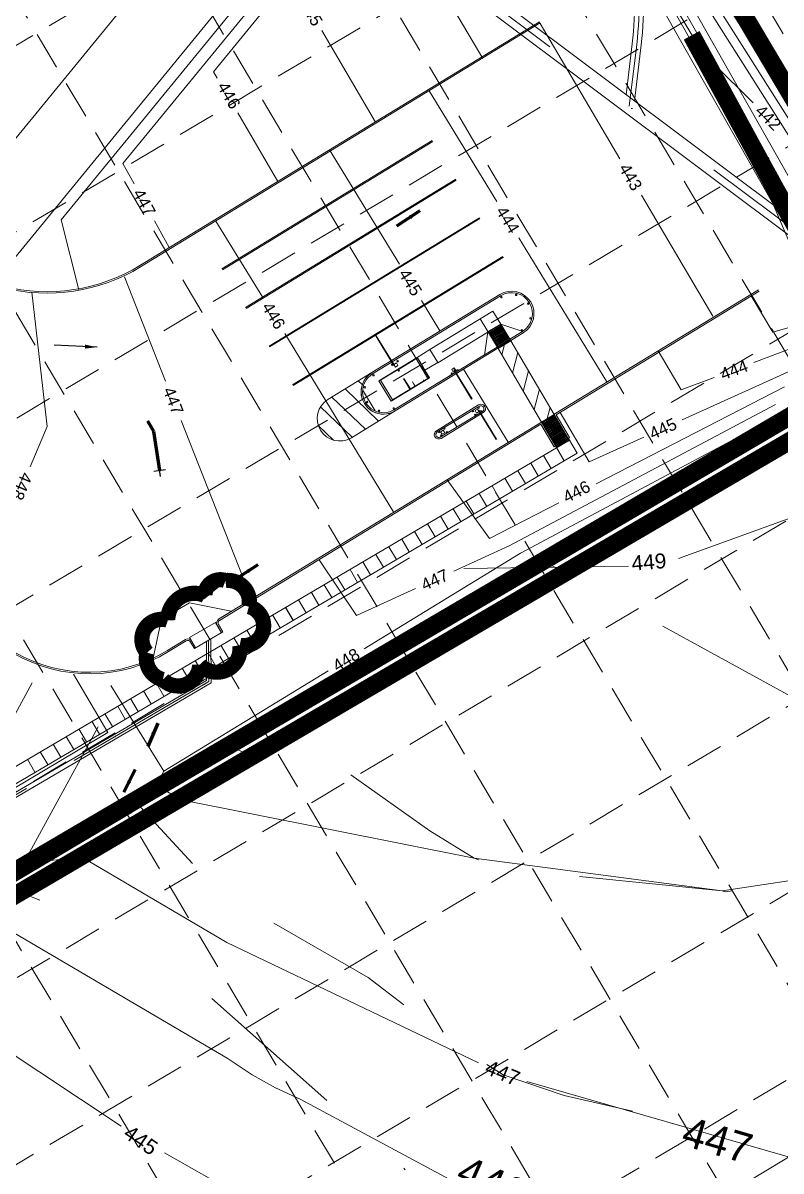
# Model space of a CAD drawing. Header units: inches. Extents: x 2527773 to 2531821, y 6906669 to 6910268.
# Drawn here: x 2530539.3 to 2530792.3, y 6908719 to 6909102.3 of the extents above; entities that cross this region are included whole.
import ezdxf
from ezdxf.enums import TextEntityAlignment as Align

# ---------------------------------------------------------------- set-up
doc = ezdxf.new("R2010")
doc.units = ezdxf.units.IN
doc.header["$MEASUREMENT"] = 0
for name, pattern in [('DASHED', [0.2286, 0.1524, -0.0762]), ('DGN Style 2', [85.538802, 51.323281, -34.215521]), ('DGN Style 4', [136.947622, 68.431042, -34.215521, 0.085539, -34.215521]), ('DOT', [0.0762, 0, -0.0762]), ('HIDDEN', [0.009525, 0.00635, -0.003175])]:
    doc.linetypes.add(name, pattern=pattern)
for name, color, linetype, lineweight in [('A-Temp', 251, 'Continuous', 0), ('C_CURB_MONOLITHIC', 251, 'Continuous', 0), ('CE-GRAD-SPOT', 32, 'Continuous', 30), ('CE-GRADE-25128 - CE-GRAD-CONT-MAJR-LABL-STD1', 1, 'Continuous', 30), ('CE-GRADE-25128 - CE-GRAD-CONT-MAJR-LINE', 1, 'Continuous', 80), ('CE-GRADE-25128 - CE-GRAD-CONT-MINR-LABL-STD1', 40, 'Continuous', 30), ('CE-GRADE-25128 - CE-GRAD-CONT-MINR-LINE', 40, 'Continuous', 53), ('CE-GRADE-25128 - CE-GRAD-FLOW', 40, 'Continuous', 30), ('CE-PUTIL-25128 - CE-UTIL-STRM-INLT', 251, 'Continuous', 13), ('CE-PUTIL-25128 - CE-UTIL-STRM-RCP-CL3-48IN', 251, 'DGN Style 4', 13), ('CE-PUTIL-25128 - CE-UTIL-STRM-WALL', 251, 'Continuous', 13), ('CE-SITE-25128 - a-paving', 251, 'Continuous', 0), ('CE-SITE-25128 - a-sidewalks', 251, 'Continuous', 0), ('CE-SITE-25128 - a-stripes', 251, 'Continuous', 0), ('CE-SITE-25128 - C-SIDEWALK-CJ', 251, 'Continuous', 0), ('CE-SITE-25128 - C_CURB_MONOLITHIC', 251, 'Continuous', 0), ('CE-SITE-25128 - Walls', 251, 'Continuous', 0), ('DOT-LINE', 251, 'DOT', 0), ('EC-SILTFENCE', 6, 'Continuous', 106), ('Level 13', 7, 'Continuous', 0), ('Level 55', 7, 'Continuous', 0), ('SV-topo-25128(old) - SV-TOPO-CONT-MINR-LINE', 253, 'DGN Style 2', 0), ('SV-topo-25128(old) - SV-TOPO-CONT-MINR-TXT1', 253, 'DGN Style 2', 0), ('Walls', 251, 'Continuous', 0)]:
    doc.layers.add(name, color=color, linetype=linetype, lineweight=lineweight)
for name, color, linetype in [('GRID', 254, 'HIDDEN'), ('LEGEND', 7, 'Continuous'), ('LIMITS OF DISTURBANCE', 1, 'HIDDEN')]:
    doc.layers.add(name, color=color, linetype=linetype)
doc.layers.add('SF-SHTS-CLIP-BDRY', color=253, linetype='DGN Style 2', lineweight=13, plot=False)
doc.styles.add('SC Dimension Text', font='Font 001.shx', dxfattribs={"height": 0.01})
doc.styles.add('SPOT', font='', dxfattribs={"height": 4})
doc.styles.get("Standard").update_dxf_attribs({"font": 'ARIAL.TTF'})
doc.styles.add('Style-Halff Sans', font='')
doc.styles.get('SPOT').set_extended_font_data('Halff Sans')
doc.styles.get('Style-Halff Sans').set_extended_font_data('Halff Sans')
doc.dimstyles.new('FLOW', dxfattribs={"dimscale": 1200, "dimtxt": 4, "dimasz": 4, "dimexe": 2, "dimexo": 2, "dimgap": 2, "dimtad": 1, "dimdec": 4, "dimzin": 11, "dimdsep": 46, "dimtxsty": 'Style-Halff Sans', "dimcen": 0.09, "dimse1": 1, "dimse2": 1, "dimclrd": 256, "dimadec": 4, "dimazin": 3, "dimtfac": 1, "dimtdec": 4, "dimtofl": 0, "dimtmove": 0, "dimatfit": 3, "dimfxl": 0, "dimfrac": 2, "dimtzin": 11, "dimlwd": -1, "dimarcsym": 0})
doc.dimstyles.new('SPOT', dxfattribs={"dimscale": 1200, "dimtxt": 4, "dimasz": 4, "dimexe": 2, "dimexo": 2, "dimgap": 2, "dimtad": 1, "dimdec": 4, "dimzin": 11, "dimdsep": 46, "dimtxsty": 'SPOT', "dimblk": 'FD-CTRL-TICK_1.0', "dimcen": 0.09, "dimse1": 1, "dimse2": 1, "dimclrd": 256, "dimadec": 4, "dimazin": 3, "dimtfac": 1, "dimtdec": 4, "dimtofl": 0, "dimtmove": 0, "dimatfit": 3, "dimldrblk": 'FD-CTRL-TICK_1.0', "dimfxl": 0, "dimfrac": 2, "dimtzin": 11, "dimlwd": -1, "dimarcsym": 0})
doc.dimstyles.get("Standard").update_dxf_attribs({"dimtxt": 0.18, "dimasz": 0.18, "dimexe": 0.18, "dimexo": 0.0625, "dimgap": 0.09, "dimtad": 0, "dimtih": 1, "dimtoh": 1, "dimdec": 4, "dimzin": 0, "dimdsep": 46, "dimtxsty": 'SC Dimension Text', "dimcen": 0.09, "dimadec": 0, "dimazin": 0, "dimtfac": 1, "dimtdec": 4, "dimtofl": 0, "dimtmove": 0, "dimatfit": 3, "dimfxl": 0, "dimtolj": 1, "dimtzin": 0, "dimarcsym": 0})

# ---------------------------------------------------------------- blocks, each defined once
blk = doc.blocks.new('ANR')
for p, q in [((0, 0), (0.9, 0)), ((0.9, 0), (0.9, -0.6)), ((0.9, -0.6), (0, -0.6))]:
    blk.add_line(p, q)
blk.add_circle((0.6, -0.3), 0.0991)
blk = doc.blocks.new('FD-CTRL-TICK_1.0')
for p, q in [((0.5, 0), (-0.5, 0)), ((0, -0.5), (0, 0.5))]:
    blk.add_line(p, q)
blk.add_point((0, 0))
at = {"layer": 'Level 55'}
blk.add_line((0, 0), (-1, 0), dxfattribs=at)

msp = doc.modelspace()

# ---------------------------------------------------------------- hatches: boundary and pattern name
at = {"layer": 'CE-SITE-25128 - a-stripes', "lineweight": 0, "ltscale": 0.273403}
h = msp.add_hatch(dxfattribs=at)
h.set_pattern_fill('ANSI31', color=256, style=0)
h.set_pattern_definition([(75.381, (1665.1435, 769.665), (-4.8381276396, 1.2619512445), [])])
h.paths.add_polyline_path([(2530702.13, 6908996.22), (2530697.87, 6908993.61), (2530712.32, 6908969.03), (2530716.58, 6908971.64)], flags=16)
at = {"layer": 'CE-SITE-25128 - a-stripes', "lineweight": 0}
h = msp.add_hatch(dxfattribs=at)
h.set_pattern_fill('ACET-2D-ANSI31', color=256, style=0)
h.set_pattern_definition([(316.23209797, (-194.407, -753.185), (3.4586936207, 3.61073932), [])])
edge = h.paths.add_edge_path()
edge.add_line((2530641.07, 6908976.63), (2530655.72, 6908985.57))
edge.add_arc((2530659.62, 6908979.17), 7.5, 121.3997, 301.3997)
edge.add_line((2530663.53, 6908972.77), (2530648.88, 6908963.83))
edge.add_arc((2530644.97, 6908970.23), 7.5, 121.3997, 301.3997, ccw=False)

# ---------------------------------------------------------------- linework, layer by layer
at = {"color": 35, "lineweight": 0}
for p, q in [((2530803.91, 6909016.65), (2530547.65, 6909469.3)), ((2530611.83, 6909362.03), (2530807.84, 6909015.8)), ((2530780.45, 6909098.67), (2530613.57, 6909363.02)), ((2530811.77, 6909014.95), (2530676, 6909254.76)), ((2530677.75, 6909255.75), (2530831.62, 6909012.01)), ((2530740.18, 6909147.49), (2530815.7, 6909014.1)), ((2530827.65, 6909012.68), (2530741.92, 6909148.48)), ((2530753.08, 6909149.3), (2530784.74, 6909095.41)), ((2530784.74, 6909095.41), (2530780.45, 6909098.67)), ((2530758.04, 6908923.49), (2530798.32, 6908938.09)), ((2530686.47, 6908920.2), (2530741.36, 6908920.95)), ((2530508.47, 6908820), (2530542.32, 6908882.01)), ((2530568.57, 6908881.14), (2530586.31, 6908852.52)), ((2530564.32, 6908867.26), (2530539.56, 6908821.91)), ((2530586.31, 6908852.52), (2530583.02, 6908846.48)), ((2530583.02, 6908846.48), (2530585.62, 6908846.72)), ((2530585.62, 6908846.72), (2530592.03, 6908842.95)), ((2530592.03, 6908842.95), (2530689.92, 6908823.43)), ((2530539.56, 6908821.91), (2530559.16, 6908823.68)), ((2530559.16, 6908823.68), (2530607.31, 6908795.35)), ((2530689.92, 6908823.43), (2530772.7, 6908812.56)), ((2530772.7, 6908812.56), (2530810.59, 6908818.24)), ((2530607.38, 6908756.7), (2530532.69, 6908800.64)), ((2530691.29, 6908755.13), (2530607.31, 6908795.35)), ((2530572.05, 6908733.95), (2530507.77, 6908776.69)), ((2530615.71, 6908751.15), (2530607.38, 6908756.7)), ((2530623.52, 6908746.75), (2530615.71, 6908751.15)), ((2530800.19, 6908722.23), (2530707.49, 6908748.88)), ((2530631.97, 6908742.89), (2530623.52, 6908746.75)), ((2530631.97, 6908742.89), (2530718.8, 6908696.39)), ((2530645.91, 6908691.55), (2530586.47, 6908725.1))]:
    msp.add_line(p, q, dxfattribs=at)
at = {"layer": 'A-Temp', "lineweight": 0, "ltscale": 0.273403, "flags": 128}
msp.add_lwpolyline([(2530670.84, 6908990.66), (2530673.44, 6908986.39), (2530677.71, 6908988.99), (2530675.11, 6908993.26), (2530670.84, 6908990.66)], dxfattribs=at)
at = {"layer": 'C_CURB_MONOLITHIC', "lineweight": 0, "ltscale": 0.273403}
msp.add_circle((2530656.26, 6908984.69), 0.25, dxfattribs=at)
at = {"layer": 'CE-GRADE-25128 - CE-GRAD-CONT-MAJR-LINE', "color": 35, "linetype": 'Continuous', "lineweight": 0}
for p, q in [((2530629.37, 6909176.79), (2530507.43, 6909027.87)), ((2530641.57, 6909059.97), (2530664.92, 6909021.73)), ((2530672.26, 6909009.7), (2530678.46, 6908999.53)), ((2530686.27, 6908986.73), (2530701.19, 6908962.3)), ((2530652.65, 6908979.77), (2530656.8, 6908972.77))]:
    msp.add_line(p, q, dxfattribs=at)
at = {"layer": 'CE-GRADE-25128 - CE-GRAD-CONT-MAJR-LINE', "color": 35, "linetype": 'Continuous', "lineweight": 0, "flags": 128}
for points in [[(2530639.04, 6909099.76), (2530656.97, 6909069.17)], [(2530759.32, 6908969.78), (2530796.75, 6908986.72)], [(2530718.57, 6908972.29), (2530728.3, 6908955.74), (2530746.49, 6908963.97)]]:
    msp.add_lwpolyline(points, dxfattribs=at)
at = {"layer": 'CE-GRADE-25128 - CE-GRAD-CONT-MINR-LINE', "color": 35, "linetype": 'Continuous', "lineweight": 0}
for p, q in [((2530673.71, 6909191.48), (2530529.46, 6909015.31)), ((2530678.34, 6909190.82), (2530552.04, 6909036.58)), ((2530682.98, 6909190.16), (2530572.61, 6909055.39)), ((2530687.61, 6909189.51), (2530602.88, 6909086.03)), ((2530711.86, 6909102.14), (2530738.52, 6909056.96)), ((2530674.82, 6909079.67), (2530697.4, 6909042.68)), ((2530624.35, 6909049.43), (2530610.97, 6909072.25)), ((2530745.68, 6909044.82), (2530769.54, 6909004.4)), ((2530603.67, 6909036.17), (2530619.28, 6909010.61)), ((2530704.81, 6909030.54), (2530734.14, 6908982.49)), ((2530573.16, 6909017.57), (2530586.88, 6908982.75)), ((2530626.62, 6908998.58), (2530663.06, 6908938.88)), ((2530592.04, 6908969.63), (2530615.62, 6908909.75)), ((2530519.8, 6908825.91), (2530539.56, 6908821.91))]:
    msp.add_line(p, q, dxfattribs=at)
at = {"layer": 'CE-GRADE-25128 - CE-GRAD-CONT-MINR-LINE', "color": 35, "linetype": 'Continuous', "lineweight": 0, "flags": 128}
for points in [[(2530679.54, 6909112.9), (2530692.81, 6909090.49)], [(2530604.1, 6909083.83), (2530602.88, 6909086.03)], [(2530783.06, 6909075.65), (2530769.62, 6909088.87), (2530799.99, 6909017.49)], [(2530576.37, 6909048.58), (2530572.61, 6909055.39)], [(2530557.95, 6909013.24), (2530552.04, 6909036.58)], [(2530588.08, 6909027.35), (2530583.17, 6909036.24)], [(2530541.66, 6908954.09), (2530547.36, 6908967.58), (2530542.18, 6909012.43)], [(2530782.37, 6909011.24), (2530789.55, 6908999.06), (2530805.08, 6909003.55)], [(2530783.28, 6908988.98), (2530800.61, 6908995.5)], [(2530751.3, 6908992.82), (2530759.02, 6908979.83), (2530769.97, 6908983.96)], [(2530730.63, 6908948.49), (2530793.46, 6908980.77)], [(2530683.09, 6908919.32), (2530701.58, 6908927.76), (2530790.49, 6908974.97)], [(2530653.13, 6908893.36), (2530705.29, 6908925.25), (2530787.78, 6908969.29)], [(2530707.88, 6908920.49), (2530785.3, 6908963.72)], [(2530680.91, 6908949.75), (2530694.95, 6908930.16), (2530718.1, 6908942.05)], [(2530638.08, 6908923.12), (2530650.62, 6908904.51)], [(2530650.62, 6908904.51), (2530670.27, 6908913.47)], [(2530608.78, 6908905.97), (2530594.85, 6908908.75), (2530585.51, 6908903.27), (2530582.67, 6908890.29)], [(2530556.09, 6908884.9), (2530567.54, 6908865.38)], [(2530586.31, 6908852.52), (2530641.11, 6908886.02)], [(2530497.8, 6908835.07), (2530514.65, 6908833.97), (2530567.54, 6908865.38)]]:
    msp.add_lwpolyline(points, dxfattribs=at)
at = {"layer": 'CE-PUTIL-25128 - CE-UTIL-STRM-INLT', "color": 5}
for p, q in [((2530594.88, 6908897.14), (2530603.5, 6908902.19)), ((2530603.5, 6908902.19), (2530605.53, 6908898.74)), ((2530605.53, 6908898.74), (2530596.9, 6908893.69)), ((2530596.9, 6908893.69), (2530594.88, 6908897.14))]:
    msp.add_line(p, q, dxfattribs=at)
at = {"layer": 'CE-PUTIL-25128 - CE-UTIL-STRM-RCP-CL3-48IN', "color": 5, "lineweight": 0, "flags": 128}
for points in [[(2530918.43, 6908915.77), (2530890.12, 6908963.09), (2530239.22, 6909451.42, 0.302205), (2530018.05, 6909463.97), (2528753.12, 6908722.39, 0.415961), (2528717.73, 6908585.03), (2528785.5, 6908471), (2528781.08, 6908463.12)], [(2530741.64, 6909074.48), (2530744.14, 6909095.16, 0.166388), (2530730.68, 6909158.5), (2530719.69, 6909176.88)]]:
    msp.add_lwpolyline(points, format="xyb", dxfattribs=at)
for points in [[(2529536.11, 6908257.98), (2530601.3, 6908882.4), (2530601.21, 6908896.21)], [(2529561.41, 6908214.83), (2529536.11, 6908257.98), (2530601.3, 6908882.4)]]:
    msp.add_lwpolyline(points, dxfattribs=at)
at = {"layer": 'CE-PUTIL-25128 - CE-UTIL-STRM-WALL', "color": 5, "lineweight": 0}
for p, q in [((2530892.01, 6908964.79), (2530697.76, 6909110.53)), ((2530888.23, 6908961.38), (2530694.71, 6909106.57)), ((2530600.55, 6908882.83), (2530600.47, 6908895.78)), ((2530602.06, 6908881.97), (2530601.96, 6908896.65)), ((2530461, 6908801.02), (2530600.55, 6908882.83)), ((2530461.76, 6908799.73), (2530602.06, 6908881.97))]:
    msp.add_line(p, q, dxfattribs=at)
at = {"layer": 'CE-PUTIL-25128 - CE-UTIL-STRM-WALL', "color": 5, "lineweight": 0, "flags": 128}
for points in [[(2530740.59, 6909078.29), (2530742.65, 6909095.34, 0.166388), (2530729.4, 6909157.73), (2530723.9, 6909166.92)], [(2530743.36, 6909076.2), (2530745.63, 6909094.98, 0.166388), (2530731.97, 6909159.27), (2530726.46, 6909168.48)]]:
    msp.add_lwpolyline(points, format="xyb", dxfattribs=at)
at = {"layer": 'CE-SITE-25128 - a-paving', "linetype": 'DGN Style 2', "lineweight": 0}
msp.add_line((2530732.99, 6909184.84), (2530829.92, 6909022.82), dxfattribs=at)
at = {"layer": 'CE-SITE-25128 - a-paving', "lineweight": 0, "ltscale": 0.273403}
for p, q in [((2530784.75, 6909013.2), (2530716.57, 6908971.66)), ((2530785.01, 6909012.77), (2530717.25, 6908971.49)), ((2530716.58, 6908971.64), (2530721.31, 6908963.62)), ((2530717.27, 6908971.47), (2530721.74, 6908963.87)), ((2530712.31, 6908969.05), (2530604.57, 6908903.23)), ((2530712.13, 6908968.36), (2530604.83, 6908902.8)), ((2530712.14, 6908968.34), (2530716.57, 6908960.83)), ((2530712.32, 6908969.03), (2530717, 6908961.08)), ((2530721.74, 6908963.87), (2530721.31, 6908963.62)), ((2530716.57, 6908960.83), (2530717, 6908961.08)), ((2530604.08, 6908901.2), (2530605.52, 6908898.74)), ((2530604.51, 6908901.46), (2530605.96, 6908899)), ((2530593.51, 6908896.48), (2530587.54, 6908892.84)), ((2530593.77, 6908896.05), (2530587.8, 6908892.41)), ((2530595.2, 6908895.59), (2530596.47, 6908893.43)), ((2530595.63, 6908895.84), (2530596.9, 6908893.69))]:
    msp.add_line(p, q, dxfattribs=at)
at = {"layer": 'CE-SITE-25128 - a-paving', "color": 5, "lineweight": 0, "ltscale": 0.273403}
msp.add_line((2530596.47, 6908893.43), (2530605.96, 6908899), dxfattribs=at)
at = {"layer": 'CE-SITE-25128 - a-paving', "lineweight": 0, "ltscale": 0.273403}
for centre, radius, start, end in [((2530547.24, 6909072.09), 60, 210.3803, 301.3997), ((2530547.24, 6909072.09), 59.5, 210.3803, 301.3997), ((2530605.37, 6908901.96), 1.5, 120.3805, 210.3805), ((2530605.37, 6908901.96), 1, 120.3805, 210.3805), ((2530594.24, 6908895.04), 1.61, 29.8313, 116.5274), ((2530594.23, 6908895.04), 1.11, 29.6001, 114.69), ((2530561.49, 6908935.52), 50.5, 239.6845, 301.3982), ((2530561.49, 6908935.52), 50, 239.6845, 301.3982)]:
    msp.add_arc(centre, radius, start, end, dxfattribs=at)
at = {"layer": 'CE-SITE-25128 - a-sidewalks', "lineweight": 0, "ltscale": 0.273403}
for p, q in [((2530675.11, 6908993.26), (2530696.11, 6909006.08)), ((2530698.75, 6909001.76), (2530696.11, 6909006.08)), ((2530677.78, 6908988.89), (2530698.78, 6909001.71)), ((2530691.84, 6909003.48), (2530697.87, 6908993.61)), ((2530698.75, 6909001.76), (2530694.48, 6908999.16)), ((2530698.75, 6909001.76), (2530702.13, 6908996.22)), ((2530698.75, 6909001.76), (2530706.14, 6908999.25)), ((2530694.48, 6908999.16), (2530693.34, 6908991.43)), ((2530721.69, 6908962.97), (2530515.03, 6908841.31)), ((2530717.39, 6908960.42), (2530721.66, 6908963.02)), ((2530721.32, 6908963.6), (2530724.22, 6908958.66)), ((2530716.99, 6908961.1), (2530719.92, 6908956.13)), ((2530724.22, 6908958.66), (2530513.25, 6908834.47)), ((2530708.77, 6908955.36), (2530711.29, 6908951.07)), ((2530713.07, 6908957.9), (2530715.61, 6908953.59)), ((2530704.46, 6908952.82), (2530706.99, 6908948.53)), ((2530695.84, 6908947.74), (2530698.37, 6908943.45)), ((2530700.15, 6908950.28), (2530702.68, 6908945.99)), ((2530691.54, 6908945.21), (2530694.06, 6908940.92)), ((2530682.92, 6908940.13), (2530685.45, 6908935.84)), ((2530687.23, 6908942.67), (2530689.76, 6908938.38)), ((2530678.61, 6908937.59), (2530681.14, 6908933.3)), ((2530670, 6908932.51), (2530672.52, 6908928.23)), ((2530674.3, 6908935.05), (2530676.83, 6908930.76)), ((2530665.69, 6908929.98), (2530668.21, 6908925.69)), ((2530657.07, 6908924.9), (2530659.6, 6908920.62)), ((2530661.38, 6908927.44), (2530663.9, 6908923.15)), ((2530652.76, 6908922.36), (2530655.29, 6908918.08)), ((2530644.15, 6908917.29), (2530646.67, 6908913.01)), ((2530648.46, 6908919.82), (2530650.98, 6908915.54)), ((2530639.84, 6908914.75), (2530642.36, 6908910.47)), ((2530631.23, 6908909.67), (2530633.74, 6908905.4)), ((2530635.53, 6908912.21), (2530638.05, 6908907.94)), ((2530626.87, 6908907.22), (2530629.41, 6908902.91)), ((2530626.92, 6908907.13), (2530629.46, 6908902.83)), ((2530618.26, 6908902.15), (2530620.79, 6908897.84)), ((2530618.3, 6908902.06), (2530620.84, 6908897.75)), ((2530622.56, 6908904.68), (2530625.1, 6908900.38)), ((2530622.61, 6908904.59), (2530625.15, 6908900.29)), ((2530613.95, 6908899.6), (2530616.49, 6908895.3)), ((2530605.33, 6908894.53), (2530607.87, 6908890.22)), ((2530609.64, 6908897.07), (2530612.18, 6908892.76)), ((2530601.03, 6908891.99), (2530603.56, 6908887.68)), ((2530592.41, 6908886.91), (2530594.95, 6908882.61)), ((2530596.72, 6908889.45), (2530599.26, 6908885.14)), ((2530588.1, 6908884.37), (2530590.64, 6908880.07)), ((2530579.49, 6908879.3), (2530582.03, 6908874.99)), ((2530583.79, 6908881.84), (2530586.33, 6908877.53)), ((2530575.18, 6908876.76), (2530577.72, 6908872.45)), ((2530566.56, 6908871.68), (2530569.1, 6908867.38)), ((2530570.87, 6908874.22), (2530573.41, 6908869.91)), ((2530562.25, 6908869.15), (2530564.79, 6908864.84)), ((2530553.64, 6908864.07), (2530556.18, 6908859.76)), ((2530557.95, 6908866.61), (2530560.48, 6908862.3)), ((2530549.33, 6908861.53), (2530551.87, 6908857.22)), ((2530540.71, 6908856.46), (2530543.25, 6908852.15)), ((2530545.02, 6908859), (2530547.56, 6908854.69))]:
    msp.add_line(p, q, dxfattribs=at)
at = {"layer": 'CE-SITE-25128 - a-stripes', "lineweight": 0, "ltscale": 0.273403}
for p, q in [((2530697.87, 6908993.61), (2530712.32, 6908969.03)), ((2530716.58, 6908971.64), (2530702.13, 6908996.22))]:
    msp.add_line(p, q, dxfattribs=at)
at = {"layer": 'CE-SITE-25128 - a-stripes', "lineweight": 0, "ltscale": 0.273403, "flags": 128}
msp.add_lwpolyline([(2530641.07, 6908976.63), (2530655.72, 6908985.57, 1), (2530663.53, 6908972.77), (2530648.88, 6908963.83, -1), (2530641.07, 6908976.63)], format="xyb", dxfattribs=at)
at = {"layer": 'CE-SITE-25128 - C-SIDEWALK-CJ', "lineweight": 0, "ltscale": 0.273403}
for p, q in [((2530694.57, 6908999.02), (2530698.83, 6909001.62)), ((2530694.75, 6908998.74), (2530699.01, 6909001.34)), ((2530694.92, 6908998.45), (2530699.18, 6909001.05)), ((2530695.1, 6908998.17), (2530699.35, 6909000.77)), ((2530695.27, 6908997.88), (2530699.53, 6909000.48)), ((2530695.44, 6908997.6), (2530699.7, 6909000.2)), ((2530695.62, 6908997.32), (2530699.88, 6908999.91)), ((2530695.79, 6908997.03), (2530700.05, 6908999.63)), ((2530695.96, 6908996.75), (2530700.22, 6908999.35)), ((2530696.14, 6908996.46), (2530700.4, 6908999.06)), ((2530696.31, 6908996.18), (2530700.57, 6908998.78)), ((2530696.48, 6908995.89), (2530700.74, 6908998.49)), ((2530696.66, 6908995.61), (2530700.92, 6908998.21)), ((2530696.83, 6908995.32), (2530701.09, 6908997.92)), ((2530697.01, 6908995.04), (2530701.27, 6908997.64)), ((2530697.18, 6908994.75), (2530701.44, 6908997.35)), ((2530697.35, 6908994.47), (2530701.61, 6908997.07)), ((2530697.53, 6908994.19), (2530701.79, 6908996.79)), ((2530697.7, 6908993.9), (2530701.96, 6908996.5)), ((2530697.87, 6908993.62), (2530702.13, 6908996.22)), ((2530712.32, 6908969.03), (2530716.58, 6908971.64)), ((2530712.49, 6908968.75), (2530716.75, 6908971.35)), ((2530712.65, 6908968.46), (2530716.92, 6908971.06)), ((2530712.82, 6908968.17), (2530717.09, 6908970.78)), ((2530712.99, 6908967.89), (2530717.26, 6908970.49)), ((2530713.16, 6908967.6), (2530717.43, 6908970.2)), ((2530713.33, 6908967.31), (2530717.6, 6908969.92)), ((2530713.5, 6908967.02), (2530717.77, 6908969.63)), ((2530713.67, 6908966.74), (2530717.94, 6908969.34)), ((2530713.84, 6908966.45), (2530718.11, 6908969.05)), ((2530714.01, 6908966.16), (2530718.28, 6908968.77)), ((2530714.18, 6908965.87), (2530718.45, 6908968.48)), ((2530714.35, 6908965.59), (2530718.62, 6908968.19)), ((2530714.52, 6908965.3), (2530718.78, 6908967.91)), ((2530714.69, 6908965.01), (2530718.95, 6908967.62)), ((2530714.85, 6908964.73), (2530719.12, 6908967.33)), ((2530715.02, 6908964.44), (2530719.29, 6908967.04)), ((2530715.19, 6908964.15), (2530719.46, 6908966.76)), ((2530715.36, 6908963.86), (2530719.63, 6908966.47)), ((2530715.53, 6908963.58), (2530719.8, 6908966.18)), ((2530715.7, 6908963.29), (2530719.97, 6908965.89)), ((2530715.87, 6908963), (2530720.14, 6908965.61)), ((2530716.04, 6908962.72), (2530720.31, 6908965.32)), ((2530716.21, 6908962.43), (2530720.48, 6908965.03)), ((2530716.38, 6908962.14), (2530720.65, 6908964.75)), ((2530716.55, 6908961.85), (2530720.82, 6908964.46)), ((2530716.72, 6908961.57), (2530720.98, 6908964.17)), ((2530716.89, 6908961.28), (2530721.15, 6908963.88)), ((2530717.05, 6908960.99), (2530721.32, 6908963.6)), ((2530717.22, 6908960.7), (2530721.48, 6908963.3)), ((2530717.39, 6908960.42), (2530721.66, 6908963.02))]:
    msp.add_line(p, q, dxfattribs=at)
at = {"layer": 'CE-SITE-25128 - C_CURB_MONOLITHIC', "lineweight": 0, "ltscale": 0.273403}
for p, q in [((2530711.64, 6909102.73), (2530577.34, 6909020.77)), ((2530711.9, 6909102.31), (2530578.5, 6909020.88)), ((2530605.69, 6909020.19), (2530675.87, 6909063.02)), ((2530605.87, 6909019.9), (2530676.04, 6909062.74)), ((2530613.56, 6909007.31), (2530683.73, 6909050.14)), ((2530613.73, 6909007.02), (2530683.91, 6909049.86)), ((2530621.42, 6908994.42), (2530691.6, 6909037.26)), ((2530621.59, 6908994.14), (2530691.77, 6909036.98)), ((2530629.28, 6908981.54), (2530699.46, 6909024.38)), ((2530629.45, 6908981.26), (2530699.63, 6909024.09)), ((2530655.72, 6908985.57), (2530698.44, 6909011.65)), ((2530655.98, 6908985.15), (2530698.7, 6909011.23)), ((2530706, 6908999.28), (2530701.82, 6908996.73)), ((2530706.26, 6908998.85), (2530702.08, 6908996.3)), ((2530697.55, 6908994.12), (2530677.5, 6908981.88)), ((2530697.81, 6908993.7), (2530677.76, 6908981.46)), ((2530684.44, 6908986.12), (2530663.27, 6908973.2)), ((2530684.7, 6908985.69), (2530663.53, 6908972.77))]:
    msp.add_line(p, q, dxfattribs=at)
at = {"layer": 'CE-SITE-25128 - C_CURB_MONOLITHIC', "lineweight": 0, "ltscale": 0.273403, "flags": 128}
for points in [[(2530662.99, 6908988.06), (2530663.13, 6908988.15), (2530657.18, 6908997.89), (2530657.04, 6908997.8)], [(2530663.56, 6908987.43), (2530664.42, 6908987.95), (2530663.9, 6908988.81), (2530663.04, 6908988.29)], [(2530683.24, 6908987.14), (2530682.38, 6908986.62), (2530682.9, 6908985.77), (2530683.76, 6908986.29)], [(2530683.21, 6908986.54), (2530683.07, 6908986.45), (2530689.02, 6908976.71), (2530689.16, 6908976.8)], [(2530691.03, 6908973.39), (2530690.18, 6908972.87), (2530690.7, 6908972.02), (2530691.55, 6908972.54)], [(2530691.43, 6908973.05), (2530691.29, 6908972.97), (2530697.24, 6908963.22), (2530697.38, 6908963.31)], [(2530678.66, 6908965.84), (2530679.51, 6908966.36), (2530680.03, 6908965.51), (2530679.18, 6908964.99)]]:
    msp.add_lwpolyline(points, close=True, dxfattribs=at)
for points in [[(2530678.84, 6908963.61), (2530692.93, 6908972.21, 1), (2530691.36, 6908974.77), (2530677.28, 6908966.17, 1), (2530678.84, 6908963.61)], [(2530678.58, 6908964.04), (2530692.67, 6908972.63, 1), (2530691.62, 6908974.34), (2530677.54, 6908965.75, 1), (2530678.58, 6908964.04)]]:
    msp.add_lwpolyline(points, format="xyb", dxfattribs=at)
at = {"layer": 'CE-SITE-25128 - C_CURB_MONOLITHIC', "lineweight": 0, "ltscale": 0.273403}
for centre in [(2530698.98, 6909010.76), (2530703.9, 6909011.53), (2530707.92, 6909008.6), (2530708.69, 6909003.68), (2530705.76, 6908999.67), (2530662.49, 6908988.24), (2530664.33, 6908989.37), (2530684.31, 6908986.33), (2530682.47, 6908985.21), (2530653.33, 6908980.66), (2530654.1, 6908975.75), (2530658.12, 6908972.82), (2530663.03, 6908973.59), (2530689.48, 6908972.74), (2530690.26, 6908971.46), (2530691.33, 6908973.87), (2530692.11, 6908972.59), (2530679.95, 6908966.92), (2530678.1, 6908965.79), (2530678.88, 6908964.51), (2530680.73, 6908965.64)]:
    msp.add_circle(centre, 0.25, dxfattribs=at)
for centre, radius, start, end in [((2530702.35, 6909005.25), 7.5, 301.3997, 121.3997), ((2530702.35, 6909005.25), 7, 301.3997, 121.3997), ((2530659.62, 6908979.17), 7.5, 121.3997, 301.3997), ((2530659.62, 6908979.17), 7, 121.3997, 301.3997)]:
    msp.add_arc(centre, radius, start, end, dxfattribs=at)
at = {"layer": 'CE-SITE-25128 - Walls', "lineweight": 0, "ltscale": 0.273403}
for p, q in [((2530664.6, 6908986.65), (2530670.93, 6908990.51)), ((2530670.67, 6908990.45), (2530669.18, 6908989.54)), ((2530670.78, 6908990.43), (2530670.57, 6908990.3)), ((2530670.57, 6908990.3), (2530670.66, 6908990.15)), ((2530670.63, 6908990.53), (2530670.84, 6908990.66)), ((2530670.71, 6908990.38), (2530670.63, 6908990.53)), ((2530670.66, 6908990.15), (2530670.8, 6908990.24)), ((2530670.71, 6908990.38), (2530670.93, 6908990.51)), ((2530670.93, 6908990.51), (2530670.71, 6908990.38)), ((2530670.71, 6908990.38), (2530670.82, 6908990.21)), ((2530670.71, 6908990.38), (2530670.82, 6908990.21)), ((2530670.82, 6908990.21), (2530670.89, 6908990.25)), ((2530670.84, 6908990.66), (2530675.01, 6908983.83)), ((2530670.93, 6908990.51), (2530670.84, 6908990.66)), ((2530670.87, 6908990.28), (2530671.01, 6908990.37)), ((2530670.89, 6908990.25), (2530670.87, 6908990.28)), ((2530670.93, 6908990.51), (2530672.71, 6908987.6)), ((2530664.45, 6908986.56), (2530658.62, 6908983)), ((2530664.58, 6908986.35), (2530664.37, 6908986.71)), ((2530664.77, 6908986.37), (2530664.51, 6908986.79)), ((2530664.51, 6908986.31), (2530664.73, 6908986.44)), ((2530664.6, 6908986.16), (2530664.51, 6908986.31)), ((2530666.76, 6908988.07), (2530664.55, 6908986.72)), ((2530664.6, 6908986.16), (2530664.81, 6908986.29)), ((2530664.81, 6908986.29), (2530664.6, 6908986.16)), ((2530664.6, 6908986.16), (2530664.71, 6908985.99)), ((2530664.6, 6908986.16), (2530664.71, 6908985.99)), ((2530664.67, 6908986.21), (2530664.81, 6908986.29)), ((2530664.71, 6908985.99), (2530664.78, 6908986.03)), ((2530664.81, 6908986.29), (2530664.73, 6908986.44)), ((2530664.76, 6908986.07), (2530664.9, 6908986.15)), ((2530664.78, 6908986.03), (2530664.76, 6908986.07)), ((2530664.81, 6908986.29), (2530664.9, 6908986.15)), ((2530665.91, 6908987.45), (2530665.7, 6908987.32)), ((2530666.71, 6908988.14), (2530666.8, 6908988)), ((2530666.86, 6908988.22), (2530666.94, 6908988.08)), ((2530668.99, 6908989.53), (2530669.08, 6908989.39)), ((2530669.11, 6908989.41), (2530669.22, 6908989.23)), ((2530669.13, 6908989.61), (2530669.22, 6908989.47)), ((2530669.22, 6908989.23), (2530669.29, 6908989.27)), ((2530672.34, 6908987.72), (2530672.41, 6908987.76)), ((2530672.34, 6908987.72), (2530672.36, 6908987.68)), ((2530672.45, 6908987.54), (2530672.34, 6908987.72)), ((2530672.41, 6908987.76), (2530672.43, 6908987.72)), ((2530672.43, 6908987.72), (2530672.58, 6908987.81)), ((2530672.45, 6908987.54), (2530672.66, 6908987.67)), ((2530672.66, 6908987.67), (2530672.45, 6908987.54)), ((2530672.45, 6908987.54), (2530672.54, 6908987.4)), ((2530672.54, 6908987.4), (2530672.75, 6908987.53)), ((2530672.61, 6908987.44), (2530674.87, 6908983.74)), ((2530672.66, 6908987.67), (2530672.75, 6908987.53)), ((2530672.68, 6908987.48), (2530673.5, 6908986.13)), ((2530673.57, 6908986.18), (2530673.43, 6908986.09)), ((2530673.66, 6908986.03), (2530673.52, 6908985.95)), ((2530673.59, 6908985.99), (2530674.85, 6908983.93)), ((2530662.2, 6908976.01), (2530658.04, 6908982.84)), ((2530658.62, 6908983), (2530662.62, 6908976.46)), ((2530661.25, 6908984.61), (2530661.17, 6908984.75)), ((2530661.39, 6908984.7), (2530661.31, 6908984.84)), ((2530675.01, 6908983.83), (2530662.2, 6908976.01)), ((2530666.23, 6908983.5), (2530666.3, 6908983.54)), ((2530666.23, 6908983.5), (2530666.25, 6908983.46)), ((2530666.34, 6908983.32), (2530666.23, 6908983.5)), ((2530666.3, 6908983.54), (2530666.32, 6908983.5)), ((2530666.32, 6908983.5), (2530666.46, 6908983.59)), ((2530666.34, 6908983.32), (2530666.55, 6908983.45)), ((2530666.55, 6908983.45), (2530666.34, 6908983.32)), ((2530666.34, 6908983.32), (2530666.42, 6908983.18)), ((2530666.42, 6908983.18), (2530666.64, 6908983.31)), ((2530666.46, 6908983.59), (2530666.59, 6908983.38)), ((2530666.49, 6908983.22), (2530668.45, 6908980.02)), ((2530666.55, 6908983.45), (2530666.64, 6908983.31)), ((2530666.64, 6908983.31), (2530668.59, 6908980.11)), ((2530674.92, 6908983.97), (2530670.51, 6908981.28)), ((2530673, 6908983.04), (2530673.07, 6908983.08)), ((2530673.11, 6908982.86), (2530673, 6908983.04)), ((2530673.07, 6908982.84), (2530673.16, 6908982.7)), ((2530673.21, 6908982.93), (2530673.3, 6908982.79)), ((2530674.82, 6908983.81), (2530673.26, 6908982.86)), ((2530670.51, 6908981.28), (2530662.62, 6908976.46)), ((2530667.43, 6908981.69), (2530667.57, 6908981.78)), ((2530667.51, 6908981.55), (2530667.66, 6908981.64)), ((2530668.45, 6908980.02), (2530668.53, 6908979.88)), ((2530668.59, 6908980.11), (2530668.68, 6908979.96)), ((2530670.84, 6908981.38), (2530668.63, 6908980.03)), ((2530669.91, 6908980.91), (2530669.69, 6908980.78)), ((2530670.8, 6908981.45), (2530670.88, 6908981.31)), ((2530670.94, 6908981.54), (2530671.02, 6908981.4)), ((2530665.37, 6908977.94), (2530665.28, 6908978.09)), ((2530665.51, 6908978.03), (2530665.42, 6908978.17))]:
    msp.add_line(p, q, dxfattribs=at)
msp.add_circle((2530670.69, 6908990.27), 0.0271, dxfattribs=at)
at = {"layer": 'DOT-LINE', "lineweight": 0, "ltscale": 0.273403}
msp.add_line((2530670.15, 6908981.06), (2530669.2, 6908982.63), dxfattribs=at)
at = {"layer": 'EC-SILTFENCE', "color": 30, "linetype": 'Continuous', "lineweight": 0}
for const_width in [6, 2]:
    msp.add_lwpolyline([(2530762.47, 6909098.18), (2530811.41, 6909008.47), (2530809.29, 6908979.21), (2529549.32, 6908239.86), (2529590.68, 6908166.33), (2528866.97, 6907756.14)], dxfattribs=dict(at, const_width=const_width))
at = {"layer": 'EC-SILTFENCE', "color": 30, "linetype": 'Continuous', "lineweight": 0, "flags": 128}
for points in [[(2530762.52, 6909098.13), (2530811.45, 6909008.42), (2530809.26, 6908979.17), (2530654.43, 6908888.34)], [(2530762.52, 6909098.13), (2530811.45, 6909008.42), (2530809.26, 6908979.17), (2530654.43, 6908888.34)], [(2530607.69, 6908860.92), (2529770.34, 6908369.69)], [(2530607.69, 6908860.92), (2529770.34, 6908369.69)]]:
    msp.add_lwpolyline(points, dxfattribs=at)
at = {"layer": 'GRID', "color": 252, "linetype": 'HIDDEN', "lineweight": 0, "ltscale": 2000}
for p, q in [((2530290.45, 6909944.91), (2531247.56, 6908333.19)), ((2530244.4, 6909917.57), (2531201.52, 6908305.85)), ((2530198.36, 6909890.23), (2531155.47, 6908278.51)), ((2530152.32, 6909862.88), (2531109.43, 6908251.17)), ((2530106.27, 6909835.54), (2531063.39, 6908223.82)), ((2530060.23, 6909808.2), (2531017.34, 6908196.48)), ((2530014.19, 6909780.86), (2530971.3, 6908169.14)), ((2529968.15, 6909753.51), (2530925.26, 6908141.8)), ((2528287.63, 6907759.06), (2531142.32, 6909454.3)), ((2528314.98, 6907713.02), (2531169.66, 6909408.26)), ((2528342.32, 6907666.98), (2531197, 6909362.22)), ((2528369.66, 6907620.93), (2531224.35, 6909316.17)), ((2528397, 6907574.89), (2531251.69, 6909270.13)), ((2528424.35, 6907528.85), (2531279.03, 6909224.09)), ((2528451.69, 6907482.8), (2531306.37, 6909178.04)), ((2528479.03, 6907436.76), (2531333.72, 6909132)), ((2528506.37, 6907390.72), (2531361.06, 6909085.96))]:
    msp.add_line(p, q, dxfattribs=at)
at = {"layer": 'LEGEND', "color": 170, "ltscale": 100, "const_width": 5.08}
msp.add_lwpolyline([(2530587.6, 6908902.9, 0.520567), (2530587.6, 6908902.9, 0.765195), (2530580.68, 6908892.06, 0.417879), (2530585.93, 6908883.08, 0.6649), (2530598.23, 6908888.06, 0.744833), (2530611.6, 6908894.55, 0.975642), (2530614.66, 6908907.45, 0.520567), (2530606.83, 6908916.14, 0.520567), (2530599.98, 6908911.19, 0.540264), (2530587.6, 6908902.9)], format="xyb", close=True, dxfattribs=at)
at = {"layer": 'Level 13', "color": 7, "linetype": 'Continuous', "lineweight": 0}
for p, q in [((2530350.67, 6909786.87), (2530815.72, 6909009.54)), ((2529557.68, 6908243.95), (2530814.09, 6908980.52))]:
    msp.add_line(p, q, dxfattribs=at)
at = {"layer": 'LIMITS OF DISTURBANCE', "linetype": 'DASHED', "lineweight": 0, "ltscale": 200, "const_width": 6}
msp.add_lwpolyline([(2528332.36, 6908651.37), (2528888.03, 6907674.77), (2529627.31, 6908111.38), (2529767.82, 6907853.31), (2529803.13, 6907790.91), (2529843.97, 6907738.74), (2529892.79, 6907769.68), (2529843.96, 6907815.74), (2529662.39, 6908147.63), (2529567.23, 6908242.62), (2530796.16, 6908963.31), (2530836.37, 6908955.22), (2530841.61, 6908987.33), (2530829.91, 6909020.6), (2530361.77, 6909809.42, 0.353669), (2530319.01, 6909816.02), (2528338.87, 6908654.84)], format="xyb", close=True, dxfattribs=at)
at = {"layer": 'SF-SHTS-CLIP-BDRY', "lineweight": 0, "flags": 128}
msp.add_lwpolyline([(2528877.39, 6907592.68), (2529892.66, 6908192.57), (2529812.9, 6908385.43), (2530714.96, 6908921.67), (2530928.98, 6908804.47), (2530689.19, 6908660.03), (2530931.84, 6908250.71)], dxfattribs=at)
at = {"layer": 'SV-topo-25128(old) - SV-TOPO-CONT-MINR-LINE', "color": 35, "lineweight": 0}
for p, q in [((2530540.19, 6908811.4), (2530542.37, 6908810.48)), ((2530542.37, 6908810.48), (2530544.88, 6908809.45)), ((2530602.29, 6908776.59), (2530666.87, 6908719.46))]:
    msp.add_line(p, q, dxfattribs=at)
at = {"layer": 'SV-topo-25128(old) - SV-TOPO-CONT-MINR-LINE', "color": 35, "lineweight": 0, "flags": 128}
for points in [[(2530715.95, 6908921.13), (2530714.06, 6908921.14)], [(2530851.82, 6908846.72), (2530827.99, 6908826.79), (2530824.52, 6908824.45), (2530810.59, 6908818.24), (2530773.81, 6908812.24), (2530772.7, 6908812.56), (2530700.75, 6908819.76), (2530689.92, 6908823.43), (2530675.03, 6908832.6), (2530643.28, 6908855.1), (2530618.89, 6908855.92), (2530610.72, 6908859.71)], [(2530742.75, 6908739.01), (2530719.97, 6908744.25), (2530699.61, 6908751.15), (2530685.02, 6908760.13), (2530654.51, 6908783.57), (2530613.32, 6908807.29), (2530605.85, 6908810.75), (2530578.44, 6908840.52)]]:
    msp.add_lwpolyline(points, dxfattribs=at)
at = {"layer": 'Walls', "lineweight": 0, "ltscale": 0.273403}
msp.add_line((2530658.04, 6908982.84), (2530670.84, 6908990.66), dxfattribs=at)

# ---------------------------------------------------------------- block references
at = {"layer": 'CE-SITE-25128 - Walls', "lineweight": 0, "ltscale": 0.273403, "extrusion": (0, 0, -1), "xscale": 0.2734027777777777, "yscale": 0.2734027777777777, "zscale": 0.2734027777777777, "rotation": 328.6002589163874}
msp.add_blockref('ANR', (-2530674.69, 6908984.03), dxfattribs=at)

# ---------------------------------------------------------------- texts
at = {"color": 35, "lineweight": 0}
for s, rotation, p in [('449', 4.6002, (2530748.2, 6908922.37)), ('447', 337.4417, (2530699.39, 6908751.77)), ('445', 325.4156, (2530578.61, 6908729.33))]:
    msp.add_text(s, height=5, rotation=rotation, dxfattribs=at).set_placement(p, align=Align.MIDDLE_CENTER)
at = {"layer": 'CE-GRADE-25128 - CE-GRAD-CONT-MAJR-LABL-STD1', "color": 35, "linetype": 'Continuous', "lineweight": 0}
for rotation, p in [(300.3815, (2530635.47, 6909105.84)), (301.3964, (2530668.59, 6909015.71)), (24.3466, (2530752.9, 6908966.88))]:
    msp.add_text('445', height=4, rotation=rotation, dxfattribs=at).set_placement(p, align=Align.MIDDLE_CENTER)
at = {"layer": 'CE-GRADE-25128 - CE-GRAD-CONT-MINR-LABL-STD1', "color": 35, "linetype": 'Continuous', "lineweight": 0}
for s, rotation, p in [('442', 315.4854, (2530788.08, 6909070.72)), ('443', 300.5457, (2530742.1, 6909050.89)), ('444', 301.3997, (2530701.11, 6909036.61)), ('446', 301.3997, (2530622.95, 6909004.6)), ('444', 20.647, (2530776.63, 6908986.47)), ('448', 247.1104, (2530538.92, 6908947.6)), ('446', 27.1924, (2530724.03, 6908945.84)), ('447', 24.5277, (2530676.68, 6908916.4)), ('448', 31.4369, (2530647.12, 6908889.69))]:
    msp.add_text(s, height=4, rotation=rotation, dxfattribs=at).set_placement(p, align=Align.MIDDLE_CENTER)
at = {"layer": 'CE-GRADE-25128 - CE-GRAD-CONT-MINR-LINE', "color": 35, "linetype": 'Continuous', "lineweight": 0}
for s, rotation, p in [('446', 300.3815, (2530608.03, 6909078.14)), ('447', 298.8763, (2530579.77, 6909042.41)), ('447', 291.4968, (2530589.46, 6908976.19))]:
    msp.add_text(s, height=4, rotation=rotation, dxfattribs=at).set_placement(p, align=Align.MIDDLE_CENTER)
at = {"layer": 'SV-topo-25128(old) - SV-TOPO-CONT-MINR-TXT1', "color": 35, "lineweight": 0}
for s, rotation, p in [('447', 343.7131, (2530771.13, 6908729.36)), ('446', 336.0415, (2530695.84, 6908715.27))]:
    msp.add_text(s, height=10, rotation=rotation, dxfattribs=at).set_placement(p, align=Align.MIDDLE_CENTER)

# ---------------------------------------------------------------- leaders
at = {"layer": 'CE-GRAD-SPOT', "linetype": 'Continuous', "lineweight": 0, "annotation_type": 0, "has_hookline": 1, "hookline_direction": 1, "text_width": 19.81, "horizontal_direction": (0.505749, -0.862681, 0)}
msp.add_leader([(2530584.9, 6908952.91), (2530582.96, 6908965.86), (2530580.94, 6908969.32)], dimstyle='SPOT', override={"dimscale": 1, "dimgap": -2, "dimtad": 0, "dimclrd": 0, "dimlwd": 65534}, dxfattribs=at)
at = {"layer": 'CE-GRADE-25128 - CE-GRAD-FLOW', "color": 7, "linetype": 'Continuous', "lineweight": 0}
for points, dimstyle, override in [([(2530671.79, 6909039.6), (2530663.92, 6909034.45)], 'FLOW', {"dimscale": 1, "dimclrd": 0, "dimlwd": 65534}), ([(2530563.97, 6908994.06), (2530549.63, 6908994.73)], 'Standard', {"dimtxt": 4, "dimasz": 4, "dimgap": 2, "dimtad": 1, "dimtxsty": 'Style-Halff Sans'}), ([(2530617.63, 6908921.4), (2530609.76, 6908916.25)], 'FLOW', {"dimscale": 1, "dimclrd": 0, "dimlwd": 65534}), ([(2530599.27, 6908910.32), (2530605.82, 6908915.64)], 'FLOW', {"dimscale": 1, "dimclrd": 0, "dimlwd": 65534}), ([(2530584.25, 6908868.51), (2530580.91, 6908860.76)], 'FLOW', {"dimscale": 1, "dimclrd": 0, "dimlwd": 65534}), ([(2530572.95, 6908845.5), (2530576.71, 6908853.06)], 'FLOW', {"dimscale": 1, "dimclrd": 0, "dimlwd": 65534})]:
    msp.add_leader(points, dimstyle=dimstyle, override=override, dxfattribs=at)

doc.saveas('drawing.dxf')
